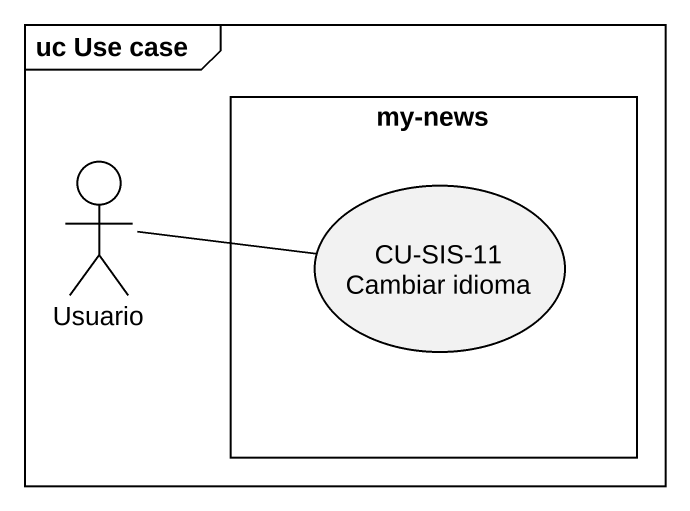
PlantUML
@startuml
mainframe uc Use case
rectangle "my-news" as my_news {
  usecase "CU-SIS-11 Cambiar idioma" as CU_SIS_11_Cambiar_idioma
}
actor Usuario
Usuario -right- CU_SIS_11_Cambiar_idioma
@enduml
